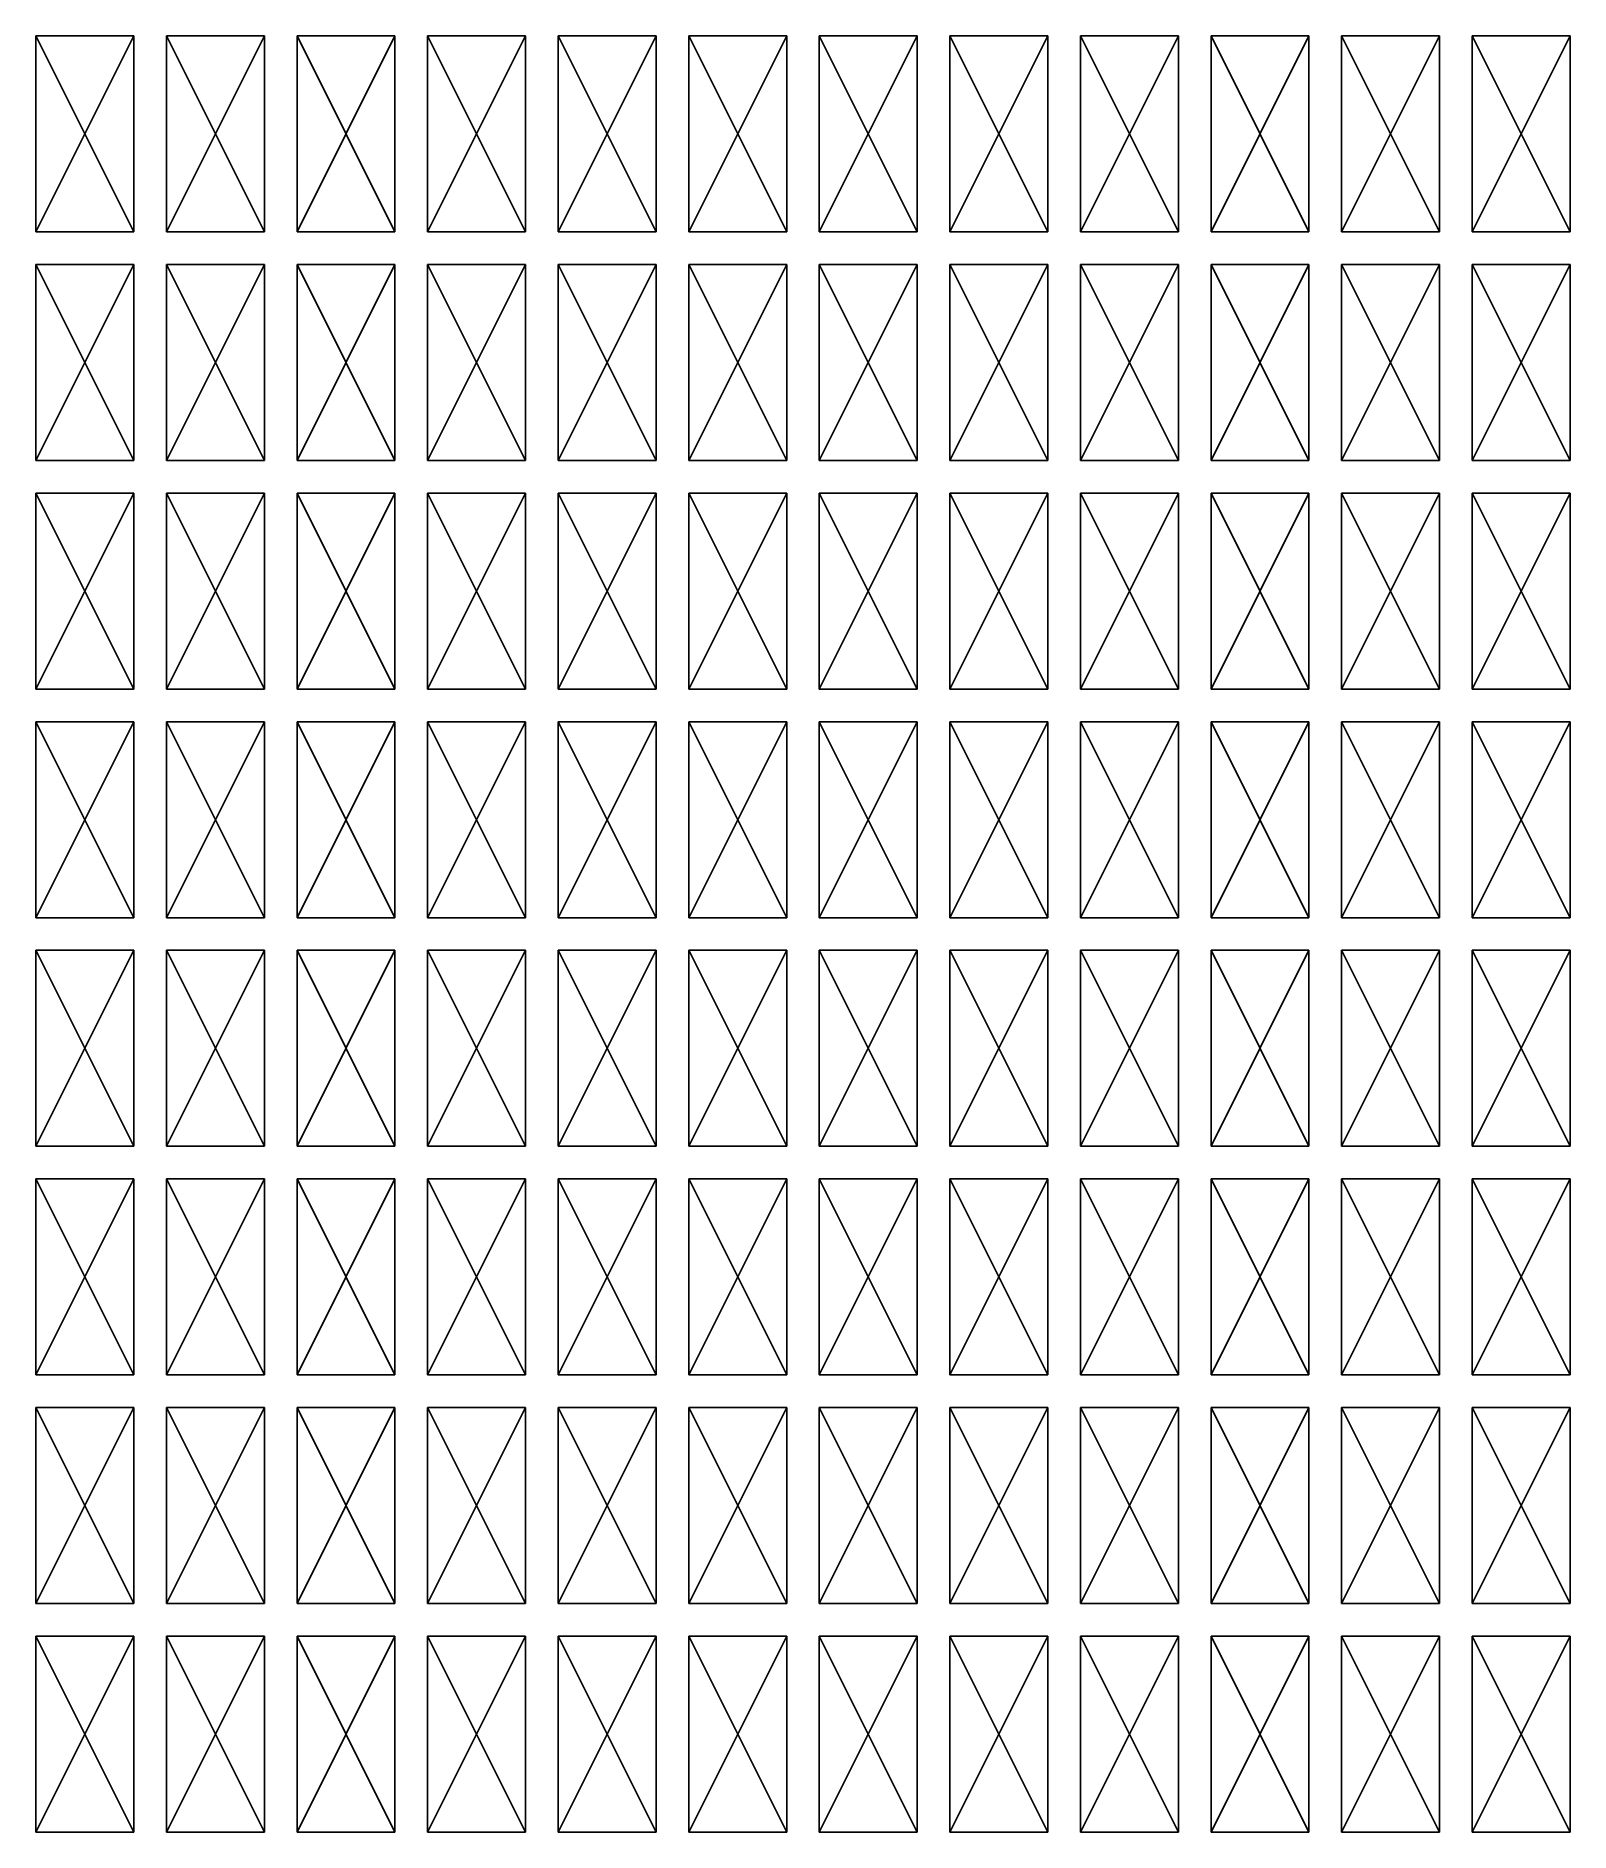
# Model space of a CAD drawing. Header units: millimetres. Extents: x 12 to 247, y 12 to 287.
import ezdxf

# ---------------------------------------------------------------- set-up
doc = ezdxf.new("R2010")
doc.units = ezdxf.units.MM
doc.layers.add('dijagonale', color=7, linetype='CONTINUOUS', lineweight=25, true_color=0x000000)
doc.layers.add('gumb', color=7, linetype='CONTINUOUS', lineweight=25, true_color=0x000000)

msp = doc.modelspace()

# ---------------------------------------------------------------- linework, layer by layer
at = {"layer": 'dijagonale'}
for p, q in [((12, 257), (27, 287)), ((12, 287), (27, 257)), ((32, 257), (47, 287)), ((32, 287), (47, 257)), ((52, 257), (67, 287)), ((52, 287), (67, 257)), ((72, 257), (87, 287)), ((72, 287), (87, 257)), ((92, 257), (107, 287)), ((92, 287), (107, 257)), ((112, 257), (127, 287)), ((112, 287), (127, 257)), ((132, 257), (147, 287)), ((132, 287), (147, 257)), ((152, 257), (167, 287)), ((152, 287), (167, 257)), ((172, 257), (187, 287)), ((172, 287), (187, 257)), ((192, 257), (207, 287)), ((192, 287), (207, 257)), ((212, 257), (227, 287)), ((212, 287), (227, 257)), ((232, 257), (247, 287)), ((232, 287), (247, 257)), ((12, 222), (27, 252)), ((12, 252), (27, 222)), ((32, 222), (47, 252)), ((32, 252), (47, 222)), ((52, 222), (67, 252)), ((52, 252), (67, 222)), ((72, 222), (87, 252)), ((72, 252), (87, 222)), ((92, 222), (107, 252)), ((92, 252), (107, 222)), ((112, 222), (127, 252)), ((112, 252), (127, 222)), ((132, 222), (147, 252)), ((132, 252), (147, 222)), ((152, 222), (167, 252)), ((152, 252), (167, 222)), ((172, 222), (187, 252)), ((172, 252), (187, 222)), ((192, 222), (207, 252)), ((192, 252), (207, 222)), ((212, 222), (227, 252)), ((212, 252), (227, 222)), ((232, 222), (247, 252)), ((232, 252), (247, 222)), ((12, 187), (27, 217)), ((12, 217), (27, 187)), ((32, 187), (47, 217)), ((32, 217), (47, 187)), ((52, 187), (67, 217)), ((52, 217), (67, 187)), ((72, 187), (87, 217)), ((72, 217), (87, 187)), ((92, 187), (107, 217)), ((92, 217), (107, 187)), ((112, 187), (127, 217)), ((112, 217), (127, 187)), ((132, 187), (147, 217)), ((132, 217), (147, 187)), ((152, 187), (167, 217)), ((152, 217), (167, 187)), ((172, 187), (187, 217)), ((172, 217), (187, 187)), ((192, 187), (207, 217)), ((192, 217), (207, 187)), ((212, 187), (227, 217)), ((212, 217), (227, 187)), ((232, 187), (247, 217)), ((232, 217), (247, 187)), ((12, 152), (27, 182)), ((12, 182), (27, 152)), ((32, 152), (47, 182)), ((32, 182), (47, 152)), ((52, 152), (67, 182)), ((52, 182), (67, 152)), ((72, 152), (87, 182)), ((72, 182), (87, 152)), ((92, 152), (107, 182)), ((92, 182), (107, 152)), ((112, 152), (127, 182)), ((112, 182), (127, 152)), ((132, 152), (147, 182)), ((132, 182), (147, 152)), ((152, 152), (167, 182)), ((152, 182), (167, 152)), ((172, 152), (187, 182)), ((172, 182), (187, 152)), ((192, 152), (207, 182)), ((192, 182), (207, 152)), ((212, 152), (227, 182)), ((212, 182), (227, 152)), ((232, 152), (247, 182)), ((232, 182), (247, 152)), ((12, 117), (27, 147)), ((12, 147), (27, 117)), ((32, 117), (47, 147)), ((32, 147), (47, 117)), ((52, 117), (67, 147)), ((52, 147), (67, 117)), ((72, 117), (87, 147)), ((72, 147), (87, 117)), ((92, 117), (107, 147)), ((92, 147), (107, 117)), ((112, 117), (127, 147)), ((112, 147), (127, 117)), ((132, 117), (147, 147)), ((132, 147), (147, 117)), ((152, 117), (167, 147)), ((152, 147), (167, 117)), ((172, 117), (187, 147)), ((172, 147), (187, 117)), ((192, 117), (207, 147)), ((192, 147), (207, 117)), ((212, 117), (227, 147)), ((212, 147), (227, 117)), ((232, 117), (247, 147)), ((232, 147), (247, 117)), ((12, 82), (27, 112)), ((12, 112), (27, 82)), ((32, 82), (47, 112)), ((32, 112), (47, 82)), ((52, 82), (67, 112)), ((52, 112), (67, 82)), ((72, 82), (87, 112)), ((72, 112), (87, 82)), ((92, 82), (107, 112)), ((92, 112), (107, 82)), ((112, 82), (127, 112)), ((112, 112), (127, 82)), ((132, 82), (147, 112)), ((132, 112), (147, 82)), ((152, 82), (167, 112)), ((152, 112), (167, 82)), ((172, 82), (187, 112)), ((172, 112), (187, 82)), ((192, 82), (207, 112)), ((192, 112), (207, 82)), ((212, 82), (227, 112)), ((212, 112), (227, 82)), ((232, 82), (247, 112)), ((232, 112), (247, 82)), ((12, 47), (27, 77)), ((12, 77), (27, 47)), ((32, 47), (47, 77)), ((32, 77), (47, 47)), ((52, 47), (67, 77)), ((52, 77), (67, 47)), ((72, 47), (87, 77)), ((72, 77), (87, 47)), ((92, 47), (107, 77)), ((92, 77), (107, 47)), ((112, 47), (127, 77)), ((112, 77), (127, 47)), ((132, 47), (147, 77)), ((132, 77), (147, 47)), ((152, 47), (167, 77)), ((152, 77), (167, 47)), ((172, 47), (187, 77)), ((172, 77), (187, 47)), ((192, 47), (207, 77)), ((192, 77), (207, 47)), ((212, 47), (227, 77)), ((212, 77), (227, 47)), ((232, 47), (247, 77)), ((232, 77), (247, 47)), ((12, 12), (27, 42)), ((12, 42), (27, 12)), ((32, 12), (47, 42)), ((32, 42), (47, 12)), ((52, 12), (67, 42)), ((52, 42), (67, 12)), ((72, 12), (87, 42)), ((72, 42), (87, 12)), ((92, 12), (107, 42)), ((92, 42), (107, 12)), ((112, 12), (127, 42)), ((112, 42), (127, 12)), ((132, 12), (147, 42)), ((132, 42), (147, 12)), ((152, 12), (167, 42)), ((152, 42), (167, 12)), ((172, 12), (187, 42)), ((172, 42), (187, 12)), ((192, 12), (207, 42)), ((192, 42), (207, 12)), ((212, 12), (227, 42)), ((212, 42), (227, 12)), ((232, 12), (247, 42)), ((232, 42), (247, 12))]:
    msp.add_line(p, q, dxfattribs=at)
at = {"layer": 'gumb'}
for p, q in [((12, 257), (12, 287)), ((12, 287), (27, 287)), ((27, 287), (27, 257)), ((32, 257), (32, 287)), ((32, 287), (47, 287)), ((47, 287), (47, 257)), ((52, 257), (52, 287)), ((52, 287), (67, 287)), ((67, 287), (67, 257)), ((72, 257), (72, 287)), ((72, 287), (87, 287)), ((87, 287), (87, 257)), ((92, 257), (92, 287)), ((92, 287), (107, 287)), ((107, 287), (107, 257)), ((112, 257), (112, 287)), ((112, 287), (127, 287)), ((127, 287), (127, 257)), ((132, 257), (132, 287)), ((132, 287), (147, 287)), ((147, 287), (147, 257)), ((152, 257), (152, 287)), ((152, 287), (167, 287)), ((167, 287), (167, 257)), ((172, 257), (172, 287)), ((172, 287), (187, 287)), ((187, 287), (187, 257)), ((192, 257), (192, 287)), ((192, 287), (207, 287)), ((207, 287), (207, 257)), ((212, 257), (212, 287)), ((212, 287), (227, 287)), ((227, 287), (227, 257)), ((232, 257), (232, 287)), ((232, 287), (247, 287)), ((247, 287), (247, 257)), ((27, 257), (12, 257)), ((47, 257), (32, 257)), ((67, 257), (52, 257)), ((87, 257), (72, 257)), ((107, 257), (92, 257)), ((127, 257), (112, 257)), ((147, 257), (132, 257)), ((167, 257), (152, 257)), ((187, 257), (172, 257)), ((207, 257), (192, 257)), ((227, 257), (212, 257)), ((247, 257), (232, 257)), ((12, 222), (12, 252)), ((12, 252), (27, 252)), ((27, 252), (27, 222)), ((32, 222), (32, 252)), ((32, 252), (47, 252)), ((47, 252), (47, 222)), ((52, 222), (52, 252)), ((52, 252), (67, 252)), ((67, 252), (67, 222)), ((72, 222), (72, 252)), ((72, 252), (87, 252)), ((87, 252), (87, 222)), ((92, 222), (92, 252)), ((92, 252), (107, 252)), ((107, 252), (107, 222)), ((112, 222), (112, 252)), ((112, 252), (127, 252)), ((127, 252), (127, 222)), ((132, 222), (132, 252)), ((132, 252), (147, 252)), ((147, 252), (147, 222)), ((152, 222), (152, 252)), ((152, 252), (167, 252)), ((167, 252), (167, 222)), ((172, 222), (172, 252)), ((172, 252), (187, 252)), ((187, 252), (187, 222)), ((192, 222), (192, 252)), ((192, 252), (207, 252)), ((207, 252), (207, 222)), ((212, 222), (212, 252)), ((212, 252), (227, 252)), ((227, 252), (227, 222)), ((232, 222), (232, 252)), ((232, 252), (247, 252)), ((247, 252), (247, 222)), ((27, 222), (12, 222)), ((47, 222), (32, 222)), ((67, 222), (52, 222)), ((87, 222), (72, 222)), ((107, 222), (92, 222)), ((127, 222), (112, 222)), ((147, 222), (132, 222)), ((167, 222), (152, 222)), ((187, 222), (172, 222)), ((207, 222), (192, 222)), ((227, 222), (212, 222)), ((247, 222), (232, 222)), ((12, 187), (12, 217)), ((12, 217), (27, 217)), ((27, 217), (27, 187)), ((32, 187), (32, 217)), ((32, 217), (47, 217)), ((47, 217), (47, 187)), ((52, 187), (52, 217)), ((52, 217), (67, 217)), ((67, 217), (67, 187)), ((72, 187), (72, 217)), ((72, 217), (87, 217)), ((87, 217), (87, 187)), ((92, 187), (92, 217)), ((92, 217), (107, 217)), ((107, 217), (107, 187)), ((112, 187), (112, 217)), ((112, 217), (127, 217)), ((127, 217), (127, 187)), ((132, 187), (132, 217)), ((132, 217), (147, 217)), ((147, 217), (147, 187)), ((152, 187), (152, 217)), ((152, 217), (167, 217)), ((167, 217), (167, 187)), ((172, 187), (172, 217)), ((172, 217), (187, 217)), ((187, 217), (187, 187)), ((192, 187), (192, 217)), ((192, 217), (207, 217)), ((207, 217), (207, 187)), ((212, 187), (212, 217)), ((212, 217), (227, 217)), ((227, 217), (227, 187)), ((232, 187), (232, 217)), ((232, 217), (247, 217)), ((247, 217), (247, 187)), ((27, 187), (12, 187)), ((47, 187), (32, 187)), ((67, 187), (52, 187)), ((87, 187), (72, 187)), ((107, 187), (92, 187)), ((127, 187), (112, 187)), ((147, 187), (132, 187)), ((167, 187), (152, 187)), ((187, 187), (172, 187)), ((207, 187), (192, 187)), ((227, 187), (212, 187)), ((247, 187), (232, 187)), ((12, 152), (12, 182)), ((12, 182), (27, 182)), ((27, 182), (27, 152)), ((32, 152), (32, 182)), ((32, 182), (47, 182)), ((47, 182), (47, 152)), ((52, 152), (52, 182)), ((52, 182), (67, 182)), ((67, 182), (67, 152)), ((72, 152), (72, 182)), ((72, 182), (87, 182)), ((87, 182), (87, 152)), ((92, 152), (92, 182)), ((92, 182), (107, 182)), ((107, 182), (107, 152)), ((112, 152), (112, 182)), ((112, 182), (127, 182)), ((127, 182), (127, 152)), ((132, 152), (132, 182)), ((132, 182), (147, 182)), ((147, 182), (147, 152)), ((152, 152), (152, 182)), ((152, 182), (167, 182)), ((167, 182), (167, 152)), ((172, 152), (172, 182)), ((172, 182), (187, 182)), ((187, 182), (187, 152)), ((192, 152), (192, 182)), ((192, 182), (207, 182)), ((207, 182), (207, 152)), ((212, 152), (212, 182)), ((212, 182), (227, 182)), ((227, 182), (227, 152)), ((232, 152), (232, 182)), ((232, 182), (247, 182)), ((247, 182), (247, 152)), ((27, 152), (12, 152)), ((47, 152), (32, 152)), ((67, 152), (52, 152)), ((87, 152), (72, 152)), ((107, 152), (92, 152)), ((127, 152), (112, 152)), ((147, 152), (132, 152)), ((167, 152), (152, 152)), ((187, 152), (172, 152)), ((207, 152), (192, 152)), ((227, 152), (212, 152)), ((247, 152), (232, 152)), ((12, 117), (12, 147)), ((12, 147), (27, 147)), ((27, 147), (27, 117)), ((32, 117), (32, 147)), ((32, 147), (47, 147)), ((47, 147), (47, 117)), ((52, 117), (52, 147)), ((52, 147), (67, 147)), ((67, 147), (67, 117)), ((72, 117), (72, 147)), ((72, 147), (87, 147)), ((87, 147), (87, 117)), ((92, 117), (92, 147)), ((92, 147), (107, 147)), ((107, 147), (107, 117)), ((112, 117), (112, 147)), ((112, 147), (127, 147)), ((127, 147), (127, 117)), ((132, 117), (132, 147)), ((132, 147), (147, 147)), ((147, 147), (147, 117)), ((152, 117), (152, 147)), ((152, 147), (167, 147)), ((167, 147), (167, 117)), ((172, 117), (172, 147)), ((172, 147), (187, 147)), ((187, 147), (187, 117)), ((192, 117), (192, 147)), ((192, 147), (207, 147)), ((207, 147), (207, 117)), ((212, 117), (212, 147)), ((212, 147), (227, 147)), ((227, 147), (227, 117)), ((232, 117), (232, 147)), ((232, 147), (247, 147)), ((247, 147), (247, 117)), ((27, 117), (12, 117)), ((47, 117), (32, 117)), ((67, 117), (52, 117)), ((87, 117), (72, 117)), ((107, 117), (92, 117)), ((127, 117), (112, 117)), ((147, 117), (132, 117)), ((167, 117), (152, 117)), ((187, 117), (172, 117)), ((207, 117), (192, 117)), ((227, 117), (212, 117)), ((247, 117), (232, 117)), ((12, 82), (12, 112)), ((12, 112), (27, 112)), ((27, 112), (27, 82)), ((32, 82), (32, 112)), ((32, 112), (47, 112)), ((47, 112), (47, 82)), ((52, 82), (52, 112)), ((52, 112), (67, 112)), ((67, 112), (67, 82)), ((72, 82), (72, 112)), ((72, 112), (87, 112)), ((87, 112), (87, 82)), ((92, 82), (92, 112)), ((92, 112), (107, 112)), ((107, 112), (107, 82)), ((112, 82), (112, 112)), ((112, 112), (127, 112)), ((127, 112), (127, 82)), ((132, 82), (132, 112)), ((132, 112), (147, 112)), ((147, 112), (147, 82)), ((152, 82), (152, 112)), ((152, 112), (167, 112)), ((167, 112), (167, 82)), ((172, 82), (172, 112)), ((172, 112), (187, 112)), ((187, 112), (187, 82)), ((192, 82), (192, 112)), ((192, 112), (207, 112)), ((207, 112), (207, 82)), ((212, 82), (212, 112)), ((212, 112), (227, 112)), ((227, 112), (227, 82)), ((232, 82), (232, 112)), ((232, 112), (247, 112)), ((247, 112), (247, 82)), ((27, 82), (12, 82)), ((47, 82), (32, 82)), ((67, 82), (52, 82)), ((87, 82), (72, 82)), ((107, 82), (92, 82)), ((127, 82), (112, 82)), ((147, 82), (132, 82)), ((167, 82), (152, 82)), ((187, 82), (172, 82)), ((207, 82), (192, 82)), ((227, 82), (212, 82)), ((247, 82), (232, 82)), ((12, 47), (12, 77)), ((12, 77), (27, 77)), ((27, 77), (27, 47)), ((32, 47), (32, 77)), ((32, 77), (47, 77)), ((47, 77), (47, 47)), ((52, 47), (52, 77)), ((52, 77), (67, 77)), ((67, 77), (67, 47)), ((72, 47), (72, 77)), ((72, 77), (87, 77)), ((87, 77), (87, 47)), ((92, 47), (92, 77)), ((92, 77), (107, 77)), ((107, 77), (107, 47)), ((112, 47), (112, 77)), ((112, 77), (127, 77)), ((127, 77), (127, 47)), ((132, 47), (132, 77)), ((132, 77), (147, 77)), ((147, 77), (147, 47)), ((152, 47), (152, 77)), ((152, 77), (167, 77)), ((167, 77), (167, 47)), ((172, 47), (172, 77)), ((172, 77), (187, 77)), ((187, 77), (187, 47)), ((192, 47), (192, 77)), ((192, 77), (207, 77)), ((207, 77), (207, 47)), ((212, 47), (212, 77)), ((212, 77), (227, 77)), ((227, 77), (227, 47)), ((232, 47), (232, 77)), ((232, 77), (247, 77)), ((247, 77), (247, 47)), ((27, 47), (12, 47)), ((47, 47), (32, 47)), ((67, 47), (52, 47)), ((87, 47), (72, 47)), ((107, 47), (92, 47)), ((127, 47), (112, 47)), ((147, 47), (132, 47)), ((167, 47), (152, 47)), ((187, 47), (172, 47)), ((207, 47), (192, 47)), ((227, 47), (212, 47)), ((247, 47), (232, 47)), ((12, 12), (12, 42)), ((12, 42), (27, 42)), ((27, 42), (27, 12)), ((32, 12), (32, 42)), ((32, 42), (47, 42)), ((47, 42), (47, 12)), ((52, 12), (52, 42)), ((52, 42), (67, 42)), ((67, 42), (67, 12)), ((72, 12), (72, 42)), ((72, 42), (87, 42)), ((87, 42), (87, 12)), ((92, 12), (92, 42)), ((92, 42), (107, 42)), ((107, 42), (107, 12)), ((112, 12), (112, 42)), ((112, 42), (127, 42)), ((127, 42), (127, 12)), ((132, 12), (132, 42)), ((132, 42), (147, 42)), ((147, 42), (147, 12)), ((152, 12), (152, 42)), ((152, 42), (167, 42)), ((167, 42), (167, 12)), ((172, 12), (172, 42)), ((172, 42), (187, 42)), ((187, 42), (187, 12)), ((192, 12), (192, 42)), ((192, 42), (207, 42)), ((207, 42), (207, 12)), ((212, 12), (212, 42)), ((212, 42), (227, 42)), ((227, 42), (227, 12)), ((232, 12), (232, 42)), ((232, 42), (247, 42)), ((247, 42), (247, 12)), ((27, 12), (12, 12)), ((47, 12), (32, 12)), ((67, 12), (52, 12)), ((87, 12), (72, 12)), ((107, 12), (92, 12)), ((127, 12), (112, 12)), ((147, 12), (132, 12)), ((167, 12), (152, 12)), ((187, 12), (172, 12)), ((207, 12), (192, 12)), ((227, 12), (212, 12)), ((247, 12), (232, 12))]:
    msp.add_line(p, q, dxfattribs=at)

doc.saveas('drawing.dxf')
